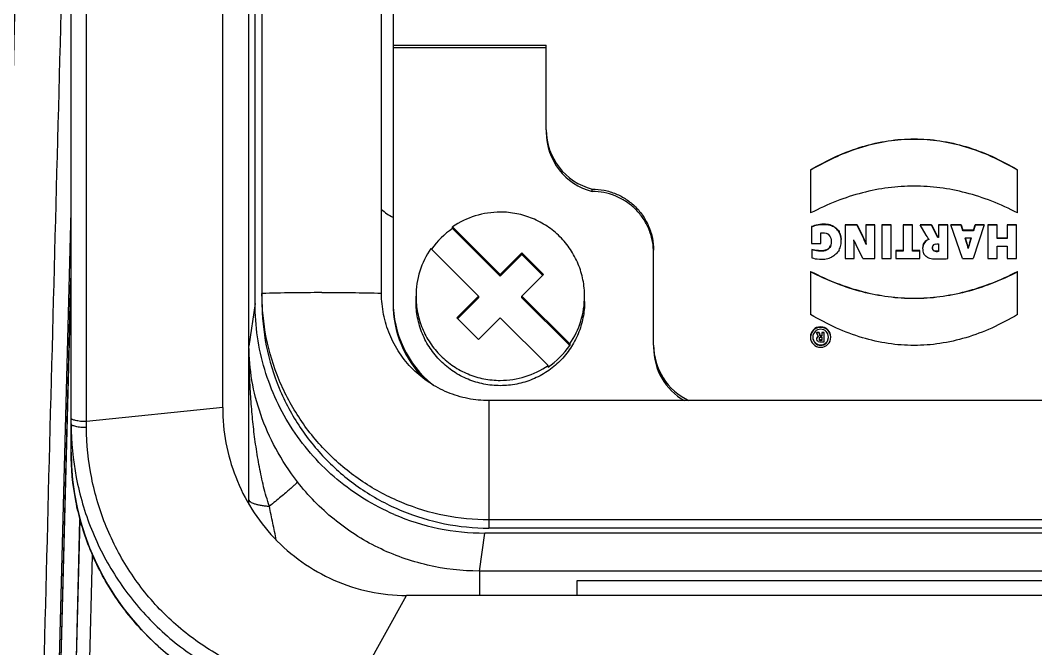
# Model space of a CAD drawing. Header units: millimetres. Extents: x 5828 to 6704, y 123 to 421.
# Drawn here: x 6369.692 to 6371.9, y 235.17 to 236.538 of the extents above; entities that cross this region are included whole.
import ezdxf

# ---------------------------------------------------------------- set-up
doc = ezdxf.new("R2010")
doc.units = ezdxf.units.MM
doc.layers.add('外形图', color=7, linetype='Continuous')

msp = doc.modelspace()

# ---------------------------------------------------------------- linework, layer by layer
at = {"layer": '外形图', "color": 7, "linetype": 'Continuous'}
for p, q in [((6370.2173, 241.1362), (6370.2173, 235.9256)), ((6370.4773, 235.9434), (6370.4773, 241.1362)), ((6370.2023, 235.9214), (6370.2023, 241.1209)), ((6370.5023, 241.0852), (6370.5023, 235.9257)), ((6370.1318, 235.695), (6370.1318, 237.478)), ((6369.8023, 235.598), (6369.8023, 237.4446)), ((6369.8356, 235.6646), (6369.8356, 236.795)), ((6370.1889, 235.4851), (6370.1889, 236.6757)), ((6370.5023, 236.4835), (6370.8356, 236.4835)), ((6370.8356, 236.4782), (6370.5023, 236.4782)), ((6370.8356, 236.2995), (6370.8356, 236.4835)), ((6371.4106, 236.2125), (6371.4106, 236.1186)), ((6371.411, 236.2117), (6371.4106, 236.2114)), ((6371.411, 236.2117), (6371.4106, 236.2114)), ((6371.8606, 236.2114), (6371.8602, 236.2117)), ((6371.8606, 236.2114), (6371.8602, 236.2117)), ((6371.8606, 236.1186), (6371.8606, 236.2125)), ((6370.9356, 236.1653), (6370.9356, 236.1706)), ((6369.761, 234.5313), (6369.802, 236.1228)), ((6369.761, 234.5313), (6369.8023, 236.1228)), ((6371.4349, 236.094), (6371.4308, 236.0936)), ((6371.4392, 236.0941), (6371.4349, 236.094)), ((6371.4349, 236.094), (6371.4349, 236.0929)), ((6371.4428, 236.094), (6371.4392, 236.0941)), ((6371.4392, 236.0941), (6371.4392, 236.093)), ((6371.4463, 236.0937), (6371.4428, 236.094)), ((6371.4428, 236.094), (6371.4428, 236.0929)), ((6370.6317, 236.0882), (6370.7356, 235.9844)), ((6370.6317, 236.0847), (6370.6317, 236.0882)), ((6370.7356, 235.981), (6370.6317, 236.0847)), ((6371.4159, 236.0902), (6371.4127, 236.089)), ((6371.4159, 236.0892), (6371.4127, 236.0879)), ((6371.4127, 236.089), (6371.4127, 236.0521)), ((6371.4193, 236.0914), (6371.4159, 236.0902)), ((6371.4193, 236.0903), (6371.4159, 236.0892)), ((6371.4159, 236.0902), (6371.4159, 236.0892)), ((6371.4229, 236.0923), (6371.4193, 236.0914)), ((6371.4193, 236.0914), (6371.4193, 236.0903)), ((6371.4229, 236.0913), (6371.4193, 236.0903)), ((6371.4268, 236.0931), (6371.4229, 236.0923)), ((6371.4229, 236.0923), (6371.4229, 236.0913)), ((6371.4268, 236.092), (6371.4229, 236.0913)), ((6371.4308, 236.0936), (6371.4268, 236.0931)), ((6371.4268, 236.0931), (6371.4268, 236.092)), ((6371.4308, 236.0926), (6371.4268, 236.092)), ((6371.4308, 236.0936), (6371.4308, 236.0926)), ((6371.4349, 236.0929), (6371.4308, 236.0926)), ((6371.433, 236.075), (6371.4342, 236.0753)), ((6371.433, 236.0521), (6371.433, 236.075)), ((6371.4342, 236.0753), (6371.4356, 236.0755)), ((6371.4392, 236.093), (6371.4349, 236.0929)), ((6371.4356, 236.0755), (6371.4371, 236.0755)), ((6371.4371, 236.0755), (6371.441, 236.0752)), ((6371.4428, 236.0929), (6371.4392, 236.093)), ((6371.441, 236.0752), (6371.4444, 236.0744)), ((6371.4463, 236.0926), (6371.4428, 236.0929)), ((6371.4444, 236.0744), (6371.4474, 236.0731)), ((6371.4496, 236.0932), (6371.4463, 236.0937)), ((6371.4463, 236.0937), (6371.4463, 236.0926)), ((6371.4496, 236.0921), (6371.4463, 236.0926)), ((6371.4498, 236.0714), (6371.4474, 236.0731)), ((6371.4527, 236.0924), (6371.4496, 236.0932)), ((6371.4496, 236.0932), (6371.4496, 236.0921)), ((6371.4527, 236.0914), (6371.4496, 236.0921)), ((6371.4556, 236.0915), (6371.4527, 236.0924)), ((6371.4527, 236.0924), (6371.4527, 236.0914)), ((6371.4556, 236.0905), (6371.4527, 236.0914)), ((6371.4583, 236.0904), (6371.4556, 236.0915)), ((6371.4556, 236.0915), (6371.4556, 236.0905)), ((6371.4583, 236.0894), (6371.4556, 236.0905)), ((6371.4609, 236.0892), (6371.4583, 236.0904)), ((6371.4583, 236.0904), (6371.4583, 236.0894)), ((6371.4609, 236.0881), (6371.4583, 236.0894)), ((6371.4609, 236.0892), (6371.4633, 236.0877)), ((6371.4609, 236.0892), (6371.4609, 236.0881)), ((6371.4633, 236.0867), (6371.4609, 236.0881)), ((6371.4633, 236.0877), (6371.4655, 236.0861)), ((6371.4633, 236.0877), (6371.4633, 236.0867)), ((6371.4655, 236.085), (6371.4633, 236.0867)), ((6371.4655, 236.0861), (6371.4675, 236.0843)), ((6371.4655, 236.0861), (6371.4655, 236.085)), ((6371.4675, 236.0832), (6371.4655, 236.085)), ((6371.4675, 236.0843), (6371.4693, 236.0823)), ((6371.4675, 236.0843), (6371.4675, 236.0832)), ((6371.4693, 236.0813), (6371.4675, 236.0832)), ((6371.4693, 236.0823), (6371.4709, 236.0802)), ((6371.4693, 236.0823), (6371.4693, 236.0813)), ((6371.4709, 236.0792), (6371.4693, 236.0813)), ((6371.4709, 236.0802), (6371.4724, 236.0779)), ((6371.4709, 236.0802), (6371.4709, 236.0792)), ((6371.4724, 236.0769), (6371.4709, 236.0792)), ((6371.4736, 236.0755), (6371.4724, 236.0779)), ((6371.4724, 236.0779), (6371.4724, 236.0769)), ((6371.4736, 236.0744), (6371.4724, 236.0769)), ((6371.4747, 236.0729), (6371.4736, 236.0755)), ((6371.4736, 236.0755), (6371.4736, 236.0744)), ((6371.4747, 236.0719), (6371.4736, 236.0744)), ((6371.4756, 236.0702), (6371.4747, 236.0729)), ((6371.4747, 236.0729), (6371.4747, 236.0719)), ((6371.5115, 236.0928), (6371.4858, 236.0928)), ((6371.4858, 236.0928), (6371.4858, 236.0192)), ((6371.5115, 236.0917), (6371.4858, 236.0917)), ((6371.5115, 236.0928), (6371.5239, 236.0676)), ((6371.5115, 236.0928), (6371.5115, 236.0917)), ((6371.5239, 236.0666), (6371.5115, 236.0917)), ((6371.5502, 236.0928), (6371.5306, 236.0928)), ((6371.5306, 236.0928), (6371.5306, 236.0627)), ((6371.5502, 236.0917), (6371.5306, 236.0917)), ((6371.5502, 236.0192), (6371.5502, 236.0928)), ((6371.5858, 236.0928), (6371.5655, 236.0928)), ((6371.5655, 236.0928), (6371.5655, 236.0192)), ((6371.5858, 236.0917), (6371.5655, 236.0917)), ((6371.5858, 236.0192), (6371.5858, 236.0928)), ((6371.6323, 236.0928), (6371.6119, 236.0928)), ((6371.6119, 236.0928), (6371.6119, 236.0356)), ((6371.6323, 236.0917), (6371.6119, 236.0917)), ((6371.6323, 236.0356), (6371.6323, 236.0928)), ((6371.6737, 236.0928), (6371.649, 236.0928)), ((6371.662, 236.0703), (6371.649, 236.0928)), ((6371.6737, 236.0917), (6371.6496, 236.0917)), ((6371.6737, 236.0928), (6371.6874, 236.066)), ((6371.6737, 236.0928), (6371.6737, 236.0917)), ((6371.6874, 236.0649), (6371.6737, 236.0917)), ((6371.7086, 236.0928), (6371.6883, 236.0928)), ((6371.6883, 236.0928), (6371.6883, 236.0649)), ((6371.7086, 236.0917), (6371.6883, 236.0917)), ((6371.7086, 236.0192), (6371.7086, 236.0928)), ((6371.738, 236.0928), (6371.7158, 236.0928)), ((6371.741, 236.0192), (6371.7158, 236.0928)), ((6371.738, 236.0917), (6371.7161, 236.0917)), ((6371.738, 236.0928), (6371.7418, 236.0808)), ((6371.738, 236.0928), (6371.738, 236.0917)), ((6371.7418, 236.0797), (6371.738, 236.0917)), ((6371.7645, 236.0808), (6371.7418, 236.0808)), ((6371.7418, 236.0808), (6371.7418, 236.0797)), ((6371.7645, 236.0797), (6371.7418, 236.0797)), ((6371.7883, 236.0928), (6371.7642, 236.0192)), ((6371.7645, 236.0808), (6371.7682, 236.0928)), ((6371.7682, 236.0917), (6371.7645, 236.0797)), ((6371.7645, 236.0808), (6371.7645, 236.0797)), ((6371.7883, 236.0928), (6371.7682, 236.0928)), ((6371.7682, 236.0928), (6371.7682, 236.0917)), ((6371.7879, 236.0917), (6371.7682, 236.0917)), ((6371.8159, 236.0928), (6371.7956, 236.0928)), ((6371.7956, 236.0928), (6371.7956, 236.0192)), ((6371.8159, 236.0917), (6371.7956, 236.0917)), ((6371.8159, 236.0628), (6371.8159, 236.0928)), ((6371.8582, 236.0928), (6371.8379, 236.0928)), ((6371.8379, 236.0928), (6371.8379, 236.0628)), ((6371.8582, 236.0917), (6371.8379, 236.0917)), ((6371.8582, 236.0192), (6371.8582, 236.0928)), ((6371.4127, 236.0521), (6371.433, 236.0521)), ((6371.4518, 236.0692), (6371.4498, 236.0714)), ((6371.4533, 236.0666), (6371.4543, 236.0636)), ((6371.4543, 236.0499), (6371.4534, 236.047)), ((6371.4543, 236.0636), (6371.4549, 236.0602)), ((6371.4549, 236.0531), (6371.4543, 236.0499)), ((6371.4549, 236.0521), (6371.4543, 236.0489)), ((6371.4543, 236.0499), (6371.4543, 236.0489)), ((6371.4549, 236.0602), (6371.4551, 236.0566)), ((6371.4551, 236.0566), (6371.4549, 236.0531)), ((6371.4549, 236.0531), (6371.4549, 236.0521)), ((6371.4756, 236.0691), (6371.4747, 236.0719)), ((6371.4763, 236.0673), (6371.4756, 236.0702)), ((6371.4756, 236.0702), (6371.4756, 236.0691)), ((6371.4763, 236.0663), (6371.4756, 236.0691)), ((6371.4762, 236.0487), (6371.4767, 236.0517)), ((6371.4768, 236.0643), (6371.4763, 236.0673)), ((6371.4763, 236.0673), (6371.4763, 236.0663)), ((6371.4768, 236.0633), (6371.4763, 236.0663)), ((6371.4767, 236.0517), (6371.477, 236.0548)), ((6371.4771, 236.0612), (6371.4768, 236.0643)), ((6371.4768, 236.0643), (6371.4768, 236.0633)), ((6371.4771, 236.0602), (6371.4768, 236.0633)), ((6371.477, 236.0548), (6371.4771, 236.058)), ((6371.4771, 236.058), (6371.4771, 236.0612)), ((6371.4771, 236.0612), (6371.4771, 236.0602)), ((6371.505, 236.055), (6371.5045, 236.0602)), ((6371.505, 236.054), (6371.5045, 236.0591)), ((6371.5061, 236.0566), (6371.5048, 236.0596)), ((6371.5053, 236.0498), (6371.505, 236.055)), ((6371.5053, 236.0449), (6371.5053, 236.0498)), ((6371.5079, 236.0528), (6371.5061, 236.0566)), ((6371.5097, 236.049), (6371.5079, 236.0528)), ((6371.5239, 236.0676), (6371.526, 236.0633)), ((6371.5239, 236.0676), (6371.5239, 236.0666)), ((6371.526, 236.0622), (6371.5239, 236.0666)), ((6371.526, 236.0633), (6371.5279, 236.059)), ((6371.526, 236.0633), (6371.526, 236.0622)), ((6371.5279, 236.058), (6371.526, 236.0622)), ((6371.5279, 236.059), (6371.5296, 236.0549)), ((6371.5279, 236.059), (6371.5279, 236.058)), ((6371.5296, 236.0538), (6371.5279, 236.058)), ((6371.5296, 236.0549), (6371.531, 236.0515)), ((6371.5296, 236.0549), (6371.5296, 236.0538)), ((6371.5312, 236.05), (6371.5296, 236.0538)), ((6371.5306, 236.0627), (6371.5307, 236.0585)), ((6371.5307, 236.0585), (6371.5308, 236.0549)), ((6371.5308, 236.0549), (6371.5312, 236.051)), ((6371.5312, 236.051), (6371.5312, 236.05)), ((6371.6567, 236.0512), (6371.6553, 236.0479)), ((6371.6567, 236.0523), (6371.6587, 236.0554)), ((6371.6587, 236.0543), (6371.6567, 236.0512)), ((6371.6567, 236.0523), (6371.6567, 236.0512)), ((6371.6587, 236.0554), (6371.6611, 236.058)), ((6371.6611, 236.057), (6371.6587, 236.0543)), ((6371.6587, 236.0554), (6371.6587, 236.0543)), ((6371.6611, 236.058), (6371.664, 236.0602)), ((6371.664, 236.0592), (6371.6611, 236.057)), ((6371.6611, 236.058), (6371.6611, 236.057)), ((6371.6637, 236.0675), (6371.662, 236.0703)), ((6371.6655, 236.0647), (6371.6637, 236.0675)), ((6371.664, 236.0602), (6371.6674, 236.0618)), ((6371.6674, 236.0608), (6371.664, 236.0592)), ((6371.664, 236.0602), (6371.664, 236.0592)), ((6371.6674, 236.0618), (6371.6655, 236.0647)), ((6371.6674, 236.0618), (6371.6674, 236.0608)), ((6371.6811, 236.051), (6371.6781, 236.0494)), ((6371.6811, 236.051), (6371.6849, 236.0516)), ((6371.6849, 236.0516), (6371.6861, 236.0515)), ((6371.6861, 236.0515), (6371.6873, 236.0515)), ((6371.6873, 236.0515), (6371.6883, 236.0513)), ((6371.6883, 236.066), (6371.6874, 236.066)), ((6371.6874, 236.066), (6371.6874, 236.0649)), ((6371.6883, 236.0649), (6371.6874, 236.0649)), ((6371.6883, 236.0513), (6371.6883, 236.0345)), ((6371.7468, 236.0648), (6371.7597, 236.0648)), ((6371.7468, 236.0648), (6371.7505, 236.053)), ((6371.7468, 236.0648), (6371.7468, 236.0638)), ((6371.7505, 236.052), (6371.7468, 236.0638)), ((6371.7515, 236.0494), (6371.7505, 236.053)), ((6371.7505, 236.052), (6371.7505, 236.053)), ((6371.7515, 236.0484), (6371.7505, 236.052)), ((6371.7561, 236.0531), (6371.7551, 236.0495)), ((6371.7561, 236.0521), (6371.7551, 236.0484)), ((6371.7561, 236.0531), (6371.7597, 236.0648)), ((6371.7597, 236.0638), (6371.7561, 236.0521)), ((6371.7561, 236.0531), (6371.7561, 236.0521)), ((6371.7597, 236.0648), (6371.7597, 236.0638)), ((6371.8379, 236.0638), (6371.8159, 236.0638)), ((6371.8379, 236.0628), (6371.8159, 236.0628)), ((6370.6885, 235.9374), (6370.5846, 236.0411)), ((6370.5862, 236.0399), (6370.586, 236.0397)), ((6370.5862, 236.0399), (6370.586, 236.0396)), ((6370.7356, 235.9844), (6370.7827, 236.0315)), ((6370.7827, 236.028), (6370.7356, 235.981)), ((6370.7827, 236.0315), (6370.8299, 235.9844)), ((6370.7827, 236.0315), (6370.7827, 236.028)), ((6370.8281, 235.9827), (6370.7827, 236.028)), ((6371.0689, 235.831), (6371.0689, 236.0374)), ((6371.4162, 236.0385), (6371.4134, 236.0394)), ((6371.4134, 236.0394), (6371.4134, 236.0208)), ((6371.4162, 236.0374), (6371.4134, 236.0384)), ((6371.4196, 236.0377), (6371.4162, 236.0385)), ((6371.4162, 236.0385), (6371.4162, 236.0374)), ((6371.4196, 236.0367), (6371.4162, 236.0374)), ((6371.4234, 236.0371), (6371.4196, 236.0377)), ((6371.4196, 236.0377), (6371.4196, 236.0367)), ((6371.4234, 236.0361), (6371.4196, 236.0367)), ((6371.4274, 236.0367), (6371.4234, 236.0371)), ((6371.4234, 236.0371), (6371.4234, 236.0361)), ((6371.4274, 236.0357), (6371.4234, 236.0361)), ((6371.4313, 236.0364), (6371.4274, 236.0367)), ((6371.4274, 236.0367), (6371.4274, 236.0357)), ((6371.4313, 236.0354), (6371.4274, 236.0357)), ((6371.4352, 236.0363), (6371.4313, 236.0364)), ((6371.4313, 236.0364), (6371.4313, 236.0354)), ((6371.4352, 236.0353), (6371.4313, 236.0354)), ((6371.439, 236.0366), (6371.4352, 236.0363)), ((6371.4352, 236.0363), (6371.4352, 236.0353)), ((6371.439, 236.0355), (6371.4352, 236.0353)), ((6371.4424, 236.0373), (6371.439, 236.0366)), ((6371.439, 236.0366), (6371.439, 236.0355)), ((6371.4424, 236.0363), (6371.439, 236.0355)), ((6371.4454, 236.0385), (6371.4424, 236.0373)), ((6371.4454, 236.0374), (6371.4424, 236.0363)), ((6371.4424, 236.0373), (6371.4424, 236.0363)), ((6371.448, 236.039), (6371.4454, 236.0374)), ((6371.4454, 236.0385), (6371.4454, 236.0374)), ((6371.448, 236.04), (6371.4502, 236.042)), ((6371.4502, 236.041), (6371.448, 236.039)), ((6371.448, 236.04), (6371.448, 236.039)), ((6371.4502, 236.042), (6371.452, 236.0443)), ((6371.452, 236.0433), (6371.4502, 236.041)), ((6371.4502, 236.042), (6371.4502, 236.041)), ((6371.4534, 236.0459), (6371.452, 236.0433)), ((6371.452, 236.0443), (6371.452, 236.0433)), ((6371.4543, 236.0489), (6371.4534, 236.0459)), ((6371.4534, 236.047), (6371.4534, 236.0459)), ((6371.4656, 236.0291), (6371.4635, 236.0272)), ((6371.4675, 236.031), (6371.4656, 236.0291)), ((6371.4693, 236.0332), (6371.4675, 236.031)), ((6371.4709, 236.0354), (6371.4693, 236.0332)), ((6371.4723, 236.0378), (6371.4709, 236.0354)), ((6371.4723, 236.0378), (6371.4736, 236.0404)), ((6371.4736, 236.0404), (6371.4747, 236.043)), ((6371.4747, 236.043), (6371.4755, 236.0458)), ((6371.4755, 236.0458), (6371.4762, 236.0487)), ((6371.5053, 236.0192), (6371.5053, 236.0449)), ((6371.5242, 236.0192), (6371.5097, 236.049)), ((6371.6119, 236.0366), (6371.596, 236.0366)), ((6371.596, 236.0366), (6371.596, 236.0192)), ((6371.6119, 236.0356), (6371.596, 236.0356)), ((6371.6481, 236.0366), (6371.6323, 236.0366)), ((6371.6481, 236.0356), (6371.6323, 236.0356)), ((6371.6481, 236.0192), (6371.6481, 236.0366)), ((6371.6544, 236.0454), (6371.6541, 236.0417)), ((6371.6541, 236.0417), (6371.6543, 236.0383)), ((6371.6544, 236.0443), (6371.6542, 236.0416)), ((6371.6543, 236.0383), (6371.6548, 236.0352)), ((6371.6553, 236.0489), (6371.6544, 236.0454)), ((6371.6553, 236.0479), (6371.6544, 236.0443)), ((6371.6544, 236.0454), (6371.6544, 236.0443)), ((6371.6548, 236.0352), (6371.6556, 236.0325)), ((6371.6553, 236.0489), (6371.6553, 236.0479)), ((6371.6556, 236.0325), (6371.6567, 236.0299)), ((6371.6598, 236.0257), (6371.6581, 236.0277)), ((6371.6755, 236.0432), (6371.6762, 236.0468)), ((6371.6764, 236.0392), (6371.6755, 236.0432)), ((6371.6755, 236.0432), (6371.6755, 236.0422)), ((6371.6764, 236.0382), (6371.6755, 236.0422)), ((6371.6781, 236.0494), (6371.6762, 236.0468)), ((6371.6764, 236.0392), (6371.6792, 236.0364)), ((6371.6764, 236.0382), (6371.6764, 236.0392)), ((6371.6792, 236.0354), (6371.6764, 236.0382)), ((6371.6845, 236.0354), (6371.6792, 236.0364)), ((6371.6792, 236.0364), (6371.6792, 236.0354)), ((6371.6845, 236.0343), (6371.6792, 236.0354)), ((6371.6859, 236.0354), (6371.6845, 236.0354)), ((6371.6845, 236.0354), (6371.6845, 236.0343)), ((6371.6859, 236.0343), (6371.6845, 236.0343)), ((6371.6873, 236.0354), (6371.6859, 236.0354)), ((6371.6859, 236.0354), (6371.6859, 236.0343)), ((6371.6873, 236.0344), (6371.6859, 236.0343)), ((6371.6883, 236.0355), (6371.6873, 236.0354)), ((6371.6873, 236.0354), (6371.6873, 236.0344)), ((6371.6883, 236.0345), (6371.6873, 236.0344)), ((6371.7525, 236.046), (6371.7515, 236.0494)), ((6371.7515, 236.0494), (6371.7515, 236.0484)), ((6371.7525, 236.0449), (6371.7515, 236.0484)), ((6371.7534, 236.0426), (6371.7525, 236.046)), ((6371.7525, 236.046), (6371.7525, 236.0449)), ((6371.7534, 236.0416), (6371.7525, 236.0449)), ((6371.7542, 236.046), (6371.7534, 236.0426)), ((6371.7542, 236.0449), (6371.7534, 236.0416)), ((6371.7534, 236.0426), (6371.7534, 236.0416)), ((6371.7551, 236.0495), (6371.7542, 236.046)), ((6371.7551, 236.0484), (6371.7542, 236.0449)), ((6371.7542, 236.046), (6371.7542, 236.0449)), ((6371.7551, 236.0495), (6371.7551, 236.0484)), ((6371.8159, 236.046), (6371.8379, 236.046)), ((6371.8159, 236.0192), (6371.8159, 236.046)), ((6371.8379, 236.046), (6371.8379, 236.0192)), ((6371.4134, 236.0208), (6371.4168, 236.0199)), ((6371.4168, 236.0199), (6371.4207, 236.0191)), ((6371.4207, 236.0191), (6371.425, 236.0185)), ((6371.425, 236.0185), (6371.4295, 236.0181)), ((6371.4295, 236.0181), (6371.4344, 236.018)), ((6371.4344, 236.018), (6371.4379, 236.0181)), ((6371.4379, 236.0181), (6371.4413, 236.0184)), ((6371.4413, 236.0184), (6371.4446, 236.0189)), ((6371.4446, 236.0189), (6371.4477, 236.0195)), ((6371.4477, 236.0195), (6371.4507, 236.0204)), ((6371.4507, 236.0204), (6371.4535, 236.0214)), ((6371.4535, 236.0214), (6371.4562, 236.0226)), ((6371.4612, 236.0255), (6371.4588, 236.024)), ((6371.4635, 236.0272), (6371.4612, 236.0255)), ((6371.4858, 236.0192), (6371.5053, 236.0192)), ((6371.5242, 236.0192), (6371.5502, 236.0192)), ((6371.5655, 236.0192), (6371.5858, 236.0192)), ((6371.596, 236.0192), (6371.6481, 236.0192)), ((6371.6617, 236.024), (6371.6598, 236.0257)), ((6371.664, 236.0226), (6371.6617, 236.024)), ((6371.664, 236.0226), (6371.6666, 236.0213)), ((6371.6666, 236.0213), (6371.6694, 236.0203)), ((6371.6694, 236.0203), (6371.6725, 236.0196)), ((6371.6725, 236.0196), (6371.6759, 236.0191)), ((6371.6759, 236.0191), (6371.6795, 236.0187)), ((6371.6795, 236.0187), (6371.6834, 236.0186)), ((6371.6834, 236.0186), (6371.6874, 236.0186)), ((6371.6874, 236.0186), (6371.6913, 236.0187)), ((6371.6913, 236.0187), (6371.6951, 236.0187)), ((6371.6951, 236.0187), (6371.6987, 236.0188)), ((6371.6987, 236.0188), (6371.7022, 236.0189)), ((6371.7022, 236.0189), (6371.7055, 236.019)), ((6371.7055, 236.019), (6371.7086, 236.0192)), ((6371.741, 236.0192), (6371.7642, 236.0192)), ((6371.7956, 236.0192), (6371.8159, 236.0192)), ((6371.8379, 236.0192), (6371.8582, 236.0192)), ((6370.7356, 235.9844), (6370.7356, 235.981)), ((6370.8299, 235.9844), (6370.7827, 235.9374)), ((6371.4106, 235.9915), (6371.4106, 235.8976)), ((6371.8606, 235.8976), (6371.8606, 235.9915)), ((6369.7646, 234.5242), (6369.8019, 235.9767)), ((6369.7646, 234.5242), (6369.8023, 235.9767)), ((6370.2023, 235.9214), (6370.1889, 235.8284)), ((6370.5523, 235.9259), (6370.5523, 235.9374)), ((6370.6413, 235.8903), (6370.6885, 235.9374)), ((6370.6885, 235.9339), (6370.6431, 235.8886)), ((6370.6885, 235.9374), (6370.6885, 235.9339)), ((6370.7827, 235.9374), (6370.8866, 235.8336)), ((6370.7827, 235.9339), (6370.7827, 235.9374)), ((6370.8866, 235.8301), (6370.7827, 235.9339)), ((6370.9189, 235.9259), (6370.9189, 235.9374)), ((6370.6885, 235.8432), (6370.6413, 235.8903)), ((6370.7356, 235.8903), (6370.6885, 235.8432)), ((6370.8395, 235.7865), (6370.7356, 235.8903)), ((6371.4289, 235.8586), (6371.4233, 235.8586)), ((6371.4259, 235.8521), (6371.4233, 235.8586)), ((6371.4289, 235.8575), (6371.4237, 235.8575)), ((6371.4259, 235.8521), (6371.4262, 235.8512)), ((6371.4262, 235.8512), (6371.4266, 235.8505)), ((6371.4289, 235.8586), (6371.4314, 235.8514)), ((6371.4289, 235.8575), (6371.4289, 235.8586)), ((6371.4314, 235.8503), (6371.4289, 235.8575)), ((6371.4351, 235.8514), (6371.4314, 235.8514)), ((6371.4314, 235.8503), (6371.4314, 235.8514)), ((6371.4401, 235.8586), (6371.4351, 235.8586)), ((6371.4351, 235.8586), (6371.4351, 235.8503)), ((6371.4401, 235.8575), (6371.4351, 235.8575)), ((6371.4401, 235.8385), (6371.4401, 235.8586)), ((6370.8866, 235.8336), (6370.8866, 235.8301)), ((6371.424, 235.8469), (6371.4235, 235.8443)), ((6371.4235, 235.8443), (6371.4243, 235.8413)), ((6371.424, 235.8459), (6371.4236, 235.8439)), ((6371.4252, 235.8487), (6371.424, 235.8469)), ((6371.4252, 235.8477), (6371.424, 235.8459)), ((6371.424, 235.8459), (6371.424, 235.8469)), ((6371.4267, 235.8392), (6371.4243, 235.8413)), ((6371.4271, 235.8499), (6371.4252, 235.8487)), ((6371.4271, 235.8489), (6371.4252, 235.8477)), ((6371.4252, 235.8477), (6371.4252, 235.8487)), ((6371.4266, 235.8505), (6371.4271, 235.8499)), ((6371.4267, 235.8392), (6371.4309, 235.8385)), ((6371.4271, 235.8489), (6371.4271, 235.8499)), ((6371.4309, 235.8385), (6371.4401, 235.8385)), ((6371.4351, 235.8503), (6371.4314, 235.8503)), ((6371.4317, 235.848), (6371.4351, 235.848)), ((6371.4351, 235.8423), (6371.4317, 235.8423)), ((6371.4317, 235.8412), (6371.4317, 235.8423)), ((6371.4351, 235.8412), (6371.4317, 235.8412)), ((6371.4351, 235.848), (6371.4351, 235.8412)), ((6370.8395, 235.783), (6370.8395, 235.7865)), ((6372.5606, 235.7103), (6370.7106, 235.7103)), ((6370.7106, 235.7103), (6370.7106, 235.4329)), ((6370.1318, 235.695), (6369.8356, 235.6646)), ((6369.8357, 235.6515), (6369.8356, 235.6646)), ((6369.8023, 235.5979), (6369.8023, 235.598)), ((6369.7979, 234.5217), (6369.8215, 235.4508)), ((6369.7979, 234.5217), (6369.822, 235.4508)), ((6372.5606, 235.4507), (6370.7106, 235.4507)), ((6372.5606, 235.4329), (6370.7106, 235.4329)), ((6370.6903, 235.3394), (6370.7022, 235.4221)), ((6372.5691, 235.4221), (6370.7022, 235.4221)), ((6369.8271, 234.5274), (6369.8486, 235.3742)), ((6369.8271, 234.5274), (6369.849, 235.3742)), ((6372.5809, 235.3394), (6370.6903, 235.3394)), ((6370.6903, 235.3394), (6370.6903, 235.286)), ((6372.3689, 235.3183), (6370.9023, 235.3183)), ((6370.9023, 235.3183), (6370.9023, 235.286)), ((6370.4207, 235.0862), (6370.5318, 235.286)), ((6372.7394, 235.286), (6370.5318, 235.286))]:
    msp.add_line(p, q, dxfattribs=at)
msp.add_lwpolyline([(6369.8023, 235.5979), (6369.803, 235.5687), (6369.8055, 235.5381), (6369.8096, 235.5076), (6369.8154, 235.4775), (6369.8228, 235.4477), (6369.8318, 235.4184), (6369.8423, 235.3899), (6369.8542, 235.3621), (6369.8675, 235.3352), (6369.8821, 235.3092), (6369.8979, 235.2842), (6369.9148, 235.2602), (6369.9327, 235.2374), (6369.9515, 235.2156), (6369.9712, 235.1951), (6369.9915, 235.1757), (6370.0126, 235.1575)], dxfattribs=at)
for centre, radius, start, end in [((7543.2657, 204.5307), 1174.061, 178.2721311, 178.5304391), ((7369.3168, 209.6236), 1000, 178.2634292, 178.6309133), ((7369.3175, 209.6236), 999.9002, 178.4445362, 178.5724599), ((6370.9688, 236.2996), 0.1332, 180.0296, 255.5759), ((6370.9688, 236.2943), 0.1332, 180.0296, 255.5759), ((6370.5455, 236.1995), 0.1, 226.9333, 244.3708), ((6370.7356, 235.9369), 0.1835, 89.997, 124.4829), ((6370.7354, 235.9337), 0.1832, 124.4854, 144.5608), ((6370.7352, 235.9374), 0.1829, 145.4342, 179.9969), ((6370.3441, 231.4049), 4.5403, 89.96, 91.6008), ((6370.3504, 231.4049), 4.5402, 88.3993, 90.04), ((6370.7352, 235.9257), 0.2329, 180.01, 230.8216), ((6370.7351, 235.9215), 0.2328, 180.007, 224.7482), ((6370.736, 235.9374), 0.1829, 325.4342, 359.9969), ((6371.4323, 235.8486), 0.0222, 0.0767, 179.9234), ((6371.4323, 235.8475), 0.0222, 2.7782, 177.2218), ((6371.4323, 235.8486), 0.017, 0.0767, 179.9234), ((6370.7358, 235.9341), 0.1832, 304.4852, 325.4363), ((6371.2021, 235.8311), 0.1331, 180.0194, 245.0681), ((6371.4323, 235.8486), 0.0222, 180.0767, 359.9234), ((6371.4323, 235.8486), 0.017, 180.0767, 359.9234), ((6371.4323, 235.8476), 0.017, 180.0767, 359.9234), ((6371.4317, 235.8451), 0.00287, 89.9616, 270.0385), ((6371.4317, 235.8441), 0.00287, 180.0401, 270.0385), ((6371.2021, 235.8258), 0.1331, 180.0158, 240.1866), ((6370.7356, 235.9378), 0.1835, 269.997, 304.4829)]:
    msp.add_arc(centre, radius, start, end, dxfattribs=at)
msp.add_ellipse((6370.7023, 235.9216), major_axis=(0.4957, 0.0658), ratio=0.998869, start_param=-2.109019, end_param=-1.702821, dxfattribs=at)
for points, knots in [([(6371.4106, 236.2125), (6371.4288, 236.2233), (6371.4653, 236.2426), (6371.522, 236.264), (6371.5787, 236.2769), (6371.6356, 236.2812), (6371.6925, 236.2769), (6371.7493, 236.264), (6371.8059, 236.2426), (6371.8424, 236.2233), (6371.8606, 236.2125)], [0, 0, 0, 0, 0.13361, 0.259994, 0.381318, 0.500031, 0.61874, 0.740052, 0.866416, 1, 1, 1, 1]), ([(6371.8602, 236.2117), (6371.842, 236.2225), (6371.8056, 236.2417), (6371.7491, 236.263), (6371.6924, 236.2758), (6371.6356, 236.2801), (6371.5789, 236.2758), (6371.5222, 236.263), (6371.4656, 236.2417), (6371.4292, 236.2225), (6371.411, 236.2117)], [0, 0, 0, 0, 0.133555, 0.259913, 0.381238, 0.499969, 0.618704, 0.740041, 0.866419, 1, 1, 1, 1]), ([(6370.9356, 236.1706), (6370.9443, 236.1706), (6370.9618, 236.1688), (6370.987, 236.1612), (6371.0102, 236.1488), (6371.0305, 236.1322), (6371.0472, 236.1119), (6371.0596, 236.0887), (6371.0672, 236.0636), (6371.0689, 236.0461), (6371.0689, 236.0374)], [0, 0, 0, 0, 0.125084, 0.250155, 0.375203, 0.50022, 0.625203, 0.750155, 0.875084, 1, 1, 1, 1]), ([(6371.0688, 236.0374), (6371.0685, 236.0459), (6371.0662, 236.0628), (6371.058, 236.0871), (6371.0453, 236.1093), (6371.0286, 236.1288), (6371.0085, 236.1447), (6370.9857, 236.1564), (6370.9611, 236.1637), (6370.9441, 236.1653), (6370.9356, 236.1653)], [0, 0, 0, 0, 0.124918, 0.249847, 0.374801, 0.499785, 0.624802, 0.749849, 0.874919, 1, 1, 1, 1]), ([(6371.8606, 236.1186), (6371.8423, 236.1281), (6371.8056, 236.1449), (6371.749, 236.1634), (6371.6923, 236.1745), (6371.6356, 236.1783), (6371.5789, 236.1745), (6371.5222, 236.1634), (6371.4656, 236.1449), (6371.4289, 236.1281), (6371.4106, 236.1186)], [0, 0, 0, 0, 0.131676, 0.257718, 0.379858, 0.5, 0.620142, 0.742282, 0.868324, 1, 1, 1, 1]), ([(6370.9189, 235.9374), (6370.9189, 235.9493), (6370.9166, 235.9733), (6370.9061, 236.0079), (6370.889, 236.0397), (6370.8661, 236.0677), (6370.8381, 236.0906), (6370.8062, 236.1076), (6370.7716, 236.1181), (6370.7476, 236.1205), (6370.7356, 236.1205)], [0, 0, 0, 0, 0.124916, 0.249845, 0.374797, 0.49978, 0.624797, 0.749845, 0.874916, 1, 1, 1, 1]), ([(6371.4537, 236.066), (6371.4535, 236.0663), (6371.4532, 236.0668), (6371.4527, 236.0676), (6371.4522, 236.0684), (6371.4519, 236.0689), (6371.4518, 236.0692)], [0, 0, 0, 0, 0.250008, 0.499887, 0.750016, 1, 1, 1, 1]), ([(6371.655, 236.0483), (6371.6551, 236.0487), (6371.6555, 236.0493), (6371.6559, 236.0503), (6371.6563, 236.0513), (6371.6566, 236.052), (6371.6567, 236.0523)], [0, 0, 0, 0, 0.250006, 0.499919, 0.750011, 1, 1, 1, 1]), ([(6371.4448, 236.038), (6371.4451, 236.0382), (6371.4456, 236.0386), (6371.4464, 236.0391), (6371.4472, 236.0395), (6371.4477, 236.0399), (6371.448, 236.04)], [0, 0, 0, 0, 0.249978, 0.499794, 0.750005, 1, 1, 1, 1]), ([(6371.452, 236.0443), (6371.4521, 236.0446), (6371.4524, 236.0451), (6371.4528, 236.046), (6371.4533, 236.0468), (6371.4537, 236.0473), (6371.4538, 236.0475)], [0, 0, 0, 0, 0.249973, 0.500235, 0.749991, 1, 1, 1, 1]), ([(6371.6581, 236.0277), (6371.6579, 236.0279), (6371.6576, 236.0284), (6371.6572, 236.0292), (6371.6567, 236.0298), (6371.6563, 236.0303), (6371.6562, 236.0305)], [0, 0, 0, 0, 0.249964, 0.500331, 0.74999, 1, 1, 1, 1]), ([(6371.4588, 236.024), (6371.4586, 236.0239), (6371.4581, 236.0236), (6371.4574, 236.0233), (6371.4568, 236.0229), (6371.4564, 236.0225), (6371.4562, 236.0223)], [0, 0, 0, 0, 0.249827, 0.50033, 0.749428, 1, 1, 1, 1]), ([(6371.4106, 235.9915), (6371.4289, 235.982), (6371.4656, 235.9652), (6371.5222, 235.9468), (6371.5789, 235.9357), (6371.6356, 235.932), (6371.6923, 235.9357), (6371.749, 235.9468), (6371.8056, 235.9652), (6371.8423, 235.982), (6371.8606, 235.9915)], [0, 0, 0, 0, 0.131644, 0.25768, 0.379834, 0.5, 0.620166, 0.74232, 0.868356, 1, 1, 1, 1]), ([(6371.8606, 235.9904), (6371.8423, 235.981), (6371.8056, 235.9642), (6371.749, 235.9458), (6371.6923, 235.9347), (6371.6356, 235.931), (6371.5789, 235.9347), (6371.5222, 235.9458), (6371.4656, 235.9642), (6371.4289, 235.981), (6371.4106, 235.9904)], [0, 0, 0, 0, 0.131644, 0.25768, 0.379834, 0.5, 0.620166, 0.74232, 0.868356, 1, 1, 1, 1]), ([(6370.7106, 235.4507), (6370.6784, 235.4507), (6370.6137, 235.4571), (6370.5206, 235.4853), (6370.4348, 235.5311), (6370.3595, 235.5927), (6370.2978, 235.6679), (6370.2519, 235.7536), (6370.2236, 235.8466), (6370.2173, 235.9112), (6370.2173, 235.9434)], [0, 0, 0, 0, 0.125084, 0.250155, 0.375203, 0.50022, 0.625203, 0.750155, 0.875084, 1, 1, 1, 1]), ([(6370.7106, 235.7103), (6370.6954, 235.7103), (6370.6648, 235.7133), (6370.6207, 235.7267), (6370.5801, 235.7484), (6370.5446, 235.7775), (6370.5153, 235.8131), (6370.4936, 235.8536), (6370.4803, 235.8976), (6370.4773, 235.9281), (6370.4773, 235.9434)], [0, 0, 0, 0, 0.125084, 0.250155, 0.375203, 0.50022, 0.625203, 0.750155, 0.875084, 1, 1, 1, 1]), ([(6370.5046, 235.4627), (6370.4823, 235.4723), (6370.4391, 235.4947), (6370.38, 235.5373), (6370.3276, 235.5881), (6370.2831, 235.6459), (6370.2476, 235.7095), (6370.2216, 235.7776), (6370.2058, 235.8487), (6370.2023, 235.8972), (6370.2023, 235.9214)], [0, 0, 0, 0, 0.125076, 0.25013, 0.375159, 0.500164, 0.625146, 0.750109, 0.875058, 1, 1, 1, 1]), ([(6370.2173, 235.9256), (6370.2173, 235.8934), (6370.2236, 235.8288), (6370.2519, 235.7358), (6370.2978, 235.6501), (6370.3595, 235.575), (6370.4348, 235.5133), (6370.5206, 235.4675), (6370.6137, 235.4393), (6370.6784, 235.4329), (6370.7106, 235.4329)], [0, 0, 0, 0, 0.124916, 0.249845, 0.374797, 0.49978, 0.624797, 0.749845, 0.874916, 1, 1, 1, 1]), ([(6370.5523, 235.9374), (6370.5523, 235.9254), (6370.5546, 235.9014), (6370.5651, 235.8669), (6370.5822, 235.835), (6370.6051, 235.8071), (6370.6331, 235.7842), (6370.665, 235.7671), (6370.6996, 235.7566), (6370.7236, 235.7543), (6370.7356, 235.7543)], [0, 0, 0, 0, 0.124916, 0.249845, 0.374797, 0.49978, 0.624797, 0.749845, 0.874916, 1, 1, 1, 1]), ([(6370.7356, 235.7428), (6370.7236, 235.7428), (6370.6996, 235.7451), (6370.665, 235.7556), (6370.6331, 235.7726), (6370.6051, 235.7956), (6370.5822, 235.8235), (6370.5651, 235.8553), (6370.5546, 235.8899), (6370.5523, 235.9139), (6370.5523, 235.9259)], [0, 0, 0, 0, 0.125084, 0.250155, 0.375203, 0.50022, 0.625203, 0.750155, 0.875084, 1, 1, 1, 1]), ([(6370.9189, 235.9259), (6370.9189, 235.9139), (6370.9166, 235.8899), (6370.9061, 235.8553), (6370.889, 235.8235), (6370.8661, 235.7956), (6370.8381, 235.7726), (6370.8062, 235.7556), (6370.7716, 235.7451), (6370.7476, 235.7428), (6370.7356, 235.7428)], [0, 0, 0, 0, 0.124916, 0.249845, 0.374797, 0.49978, 0.624797, 0.749845, 0.874916, 1, 1, 1, 1]), ([(6371.8606, 235.8976), (6371.8424, 235.8868), (6371.8059, 235.8675), (6371.7493, 235.8461), (6371.6925, 235.8332), (6371.6356, 235.8289), (6371.5787, 235.8332), (6371.522, 235.8461), (6371.4653, 235.8675), (6371.4288, 235.8868), (6371.4106, 235.8976)], [0, 0, 0, 0, 0.133584, 0.259948, 0.38126, 0.499969, 0.618682, 0.740006, 0.86639, 1, 1, 1, 1]), ([(6370.2334, 235.4805), (6370.2309, 235.4875), (6370.2265, 235.5015), (6370.2189, 235.53), (6370.2113, 235.5661), (6370.2041, 235.6097), (6370.1984, 235.6534), (6370.1942, 235.6971), (6370.1903, 235.7555), (6370.189, 235.7993), (6370.1889, 235.8285)], [0, 0, 0, 0, 0.062724, 0.12557, 0.251214, 0.376605, 0.501696, 0.62653, 0.751165, 1, 1, 1, 1]), ([(6370.2945, 235.5337), (6370.2769, 235.5566), (6370.2461, 235.6034), (6370.213, 235.6781), (6370.1936, 235.7533), (6370.1891, 235.8037), (6370.1889, 235.8285)], [0, 0, 0, 0, 0.271719, 0.525592, 0.766294, 1, 1, 1, 1]), ([(6370.1318, 235.695), (6370.1318, 235.6693), (6370.1366, 235.6177), (6370.158, 235.5429), (6370.1932, 235.4728), (6370.2418, 235.4099), (6370.3024, 235.3572), (6370.3729, 235.3172), (6370.4505, 235.2921), (6370.5047, 235.2862), (6370.5318, 235.286)], [0, 0, 0, 0, 0.121749, 0.243228, 0.366229, 0.490874, 0.616843, 0.743898, 0.871756, 1, 1, 1, 1]), ([(6369.8356, 235.6646), (6369.8334, 235.6646), (6369.8292, 235.6647), (6369.823, 235.6651), (6369.8173, 235.6659), (6369.8123, 235.6668), (6369.8082, 235.6679), (6369.8054, 235.6691), (6369.8037, 235.6701), (6369.8029, 235.6709), (6369.8024, 235.6717), (6369.8023, 235.6722), (6369.8023, 235.6725)], [0, 0, 0, 0, 0.183111, 0.359593, 0.523121, 0.66798, 0.789445, 0.884294, 0.921498, 0.952292, 0.977751, 1, 1, 1, 1]), ([(6369.8023, 235.6594), (6369.8023, 235.6204), (6369.8097, 235.5421), (6369.8429, 235.429), (6369.8973, 235.3239), (6369.9712, 235.2308), (6370.0623, 235.1535), (6370.1673, 235.0955), (6370.2822, 235.0594), (6370.3623, 235.0513), (6370.4023, 235.0513)], [0, 0, 0, 0, 0.123474, 0.247124, 0.371213, 0.495908, 0.621214, 0.747087, 0.873429, 1, 1, 1, 1]), ([(6369.8357, 235.6515), (6369.8337, 235.6515), (6369.8296, 235.6516), (6369.8235, 235.652), (6369.8176, 235.6527), (6369.8124, 235.6536), (6369.8086, 235.6547), (6369.8061, 235.6557), (6369.804, 235.6567), (6369.8023, 235.6581), (6369.8023, 235.6594)], [0, 0, 0, 0, 0.171479, 0.347052, 0.517099, 0.670673, 0.797979, 0.850286, 0.894555, 1, 1, 1, 1]), ([(6370.4028, 235.0857), (6370.3653, 235.085), (6370.2901, 235.0911), (6370.182, 235.1235), (6370.0831, 235.1772), (6369.9971, 235.2491), (6369.9272, 235.3362), (6369.8754, 235.4347), (6369.8435, 235.541), (6369.8359, 235.6147), (6369.8357, 235.6515)], [0, 0, 0, 0, 0.126398, 0.252226, 0.377851, 0.503183, 0.627848, 0.752017, 0.876019, 1, 1, 1, 1]), ([(6370.4023, 235.0181), (6370.3916, 235.0181), (6370.3701, 235.0187), (6370.3274, 235.0221), (6370.254, 235.0338), (6370.1733, 235.0598), (6370.0992, 235.0969), (6370.0482, 235.1292), (6370.0017, 235.1655), (6369.9465, 235.2181), (6369.889, 235.2913), (6369.8391, 235.3887), (6369.809, 235.4917), (6369.8023, 235.5626), (6369.8023, 235.5979)], [0, 0, 0, 0, 0.034749, 0.069503, 0.138865, 0.275511, 0.34206, 0.407152, 0.470807, 0.533089, 0.653911, 0.770819, 0.885655, 1, 1, 1, 1]), ([(6370.2945, 235.5337), (6370.2944, 235.5335), (6370.294, 235.5328), (6370.2932, 235.5318), (6370.2919, 235.5303), (6370.2901, 235.5285), (6370.2879, 235.5264), (6370.2839, 235.5226), (6370.2776, 235.5171), (6370.2687, 235.5095), (6370.2581, 235.5006), (6370.2462, 235.4908), (6370.2378, 235.484), (6370.2334, 235.4805)], [0, 0, 0, 0, 0.01006, 0.026609, 0.050174, 0.081148, 0.119875, 0.166448, 0.282585, 0.428311, 0.600214, 0.792798, 1, 1, 1, 1]), ([(6370.6903, 235.3394), (6370.6523, 235.3394), (6370.5761, 235.3482), (6370.4678, 235.3866), (6370.3712, 235.4488), (6370.3177, 235.5037), (6370.2945, 235.5337)], [0, 0, 0, 0, 0.250118, 0.500089, 0.750013, 1, 1, 1, 1]), ([(6370.1889, 235.4945), (6370.1889, 235.4941), (6370.1891, 235.4933), (6370.1897, 235.4921), (6370.1907, 235.491), (6370.1927, 235.4894), (6370.1962, 235.4876), (6370.2015, 235.4857), (6370.208, 235.484), (6370.2157, 235.4825), (6370.2242, 235.4813), (6370.2303, 235.4808), (6370.2334, 235.4805)], [0, 0, 0, 0, 0.023857, 0.050223, 0.080941, 0.117126, 0.207777, 0.323673, 0.46366, 0.625311, 0.805372, 1, 1, 1, 1]), ([(6370.2485, 235.4068), (6370.246, 235.4191), (6370.2409, 235.4437), (6370.2358, 235.4682), (6370.2334, 235.4805)], [0, 0, 0, 0, 0.501429, 1, 1, 1, 1])]:
    msp.add_open_spline(points, degree=3, knots=knots, dxfattribs=at)

doc.saveas('drawing.dxf')
